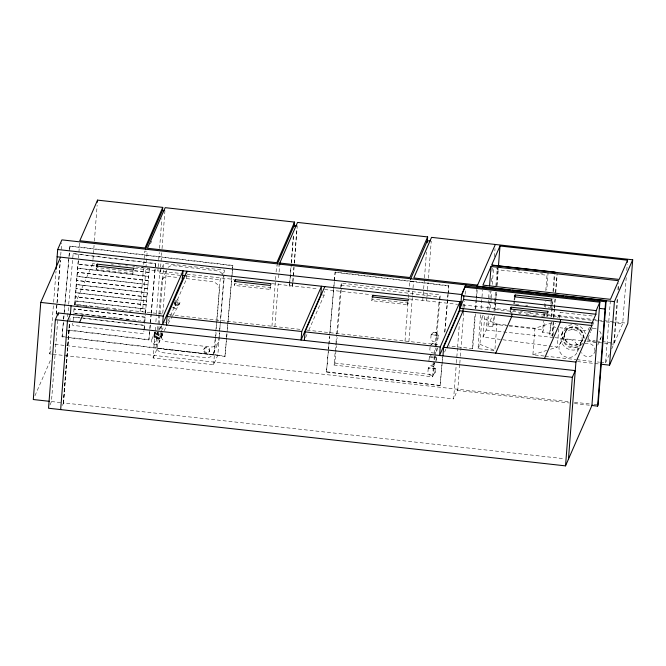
<?xml version="1.0" encoding="UTF-8"?>
<svg xmlns="http://www.w3.org/2000/svg" width="666" height="666" viewBox="0 0 666 666"><rect width="100%" height="100%" fill="white"/><g stroke="black" fill="none" stroke-linecap="round" stroke-linejoin="round"><path stroke-width="0.5" stroke-dasharray="3.33 2.5" d="M51.374 354.071L49.667 353.879L53.555 303.255M53.638 302.222L56.019 271.237M56.177 313.969L56.968 303.638M57.043 302.605L60.298 260.248M56.177 314.269L56.976 303.937M57.051 302.905L60.306 260.539M60.706 255.369L61.655 242.973M50.008 404.895L51.465 401.548L57.875 318.123M63.178 403.796L69.431 322.436M63.42 403.255L69.672 321.886M70.063 318.448L63.595 402.905L62.504 405.411M162.063 313.977L74.917 304.262L79.645 242.782M74.917 304.262L92.657 263.653L92.899 260.581M92.974 259.557L94.081 245.213M94.389 241.117L97.144 205.253M96.087 269.447L96.903 267.59L133.675 271.686L132.859 273.551L96.087 269.447L96.287 266.866M132.859 273.551L132.992 271.828M140.11 311.53L143.415 268.506M143.731 264.402L144.755 251.09L147.194 251.357L142.557 311.805M157.85 270.92L158.092 267.849M158.167 266.825L158.641 260.681M158.716 259.657L159.266 252.481M159.582 248.385L161.863 218.673M219.189 337.487L217.832 355.103L213.62 364.743L153.113 357.992L155.578 325.882M155.894 321.736L156.452 314.485M156.535 313.453L159.64 273.052L161.164 269.547M160.298 271.195L160.531 268.123M160.606 267.099L161.713 252.755M162.029 248.659L164.935 210.756M153.113 357.992L157.318 348.36L159.865 315.209M159.948 314.169L163.844 263.411L224.359 270.155L220.463 320.912M186.547 275.025L186.18 279.762L170.521 315.601M213.62 364.743L216.092 332.625M216.408 328.48L216.808 323.301M216.883 322.269L220.146 279.795L221.678 276.29M219.264 336.455L219.738 330.236M219.822 329.204L220.379 321.953M234.224 285.423L234.981 283.674L270.804 287.67L270.046 289.41L234.224 285.423L234.374 283.425M270.046 289.41L270.271 286.413M271.944 326.223L275.799 276.024M276.115 271.928L276.59 265.784L279.545 266.109L278.521 279.429M274.908 326.556L278.213 283.525M292.882 282.875L292.416 286.472L289.46 286.139L289.61 284.091M289.693 283.067L290.95 266.675M291.267 262.579L293.315 235.947M291.342 264.102L289.46 286.139M291.417 263.078L293.54 235.414M292.416 286.472L292.732 282.376M292.807 281.352L293.914 267.008M294.23 262.912L296.903 228.08M292.957 281.851L294.064 267.507M294.38 263.411L297.211 226.532M308.899 330.036L324.142 295.138L324.434 291.35M371.811 300.699L372.519 299.067L408.341 303.063L407.634 304.687L371.811 300.699L372.028 297.835M407.634 304.687L407.85 301.831M405.011 341.059L408.017 301.931M408.333 297.819L409.598 281.343L413.503 281.776L413.028 287.953M408.916 341.491L412.396 296.195M412.479 295.163L412.953 288.986M422.752 300.449L424.417 278.829M424.492 277.797L426.473 252.064M426.656 300.89L426.898 297.802M426.973 296.77L427.447 290.592M427.53 289.56L428.08 282.351M428.396 278.238L431.243 241.167M53.08 354.254L453.613 398.909L456.31 363.786M456.393 362.745L457.5 348.285M457.584 347.252L459.407 323.493M462.97 307.567L463.278 303.546M459.731 364.469L457.825 389.269L453.613 398.909M459.815 363.436L460.289 357.234M460.364 356.202L463.777 311.763M464.102 307.634L464.577 301.432M465.134 294.197L465.451 290.068M472.261 348.826L474.941 313.986M475.333 308.858L476.989 287.346M475.399 313.769L472.727 348.609L449.05 345.97M475.799 308.641L476.423 300.449M476.506 299.425L477.214 290.201M483.141 315.093L481.959 317.799L496.894 324.026L494.855 350.532L478.022 348.651L480.619 314.835M481.093 308.691L482.509 290.251M478.022 348.651L479.928 344.297L481.959 317.799M558.716 328.746L557.309 347.086L483.075 337.096L484.798 314.668M483.075 337.096L486.163 330.011L487.271 315.667M487.745 309.515L489.16 291.075M494.48 316.134L493.856 324.3L492.74 326.856L487.787 326.298L488.586 315.934M488.986 310.747L490.492 291.05M491.217 281.718L491.608 276.54M492.007 271.353L492.407 266.167M490.467 308L491.175 298.776M491.25 297.752L491.724 291.608M492.274 284.432L493.539 268.04M494.405 256.768L495.029 248.568M492.74 326.856L493.606 315.626M493.997 310.514L494.622 302.347M494.696 301.332L495.404 292.141M495.879 286.014L497.286 267.682M494.871 311.022L495.504 302.855M495.579 301.84L495.82 298.776M495.895 297.752L496.287 292.649M496.836 285.498L498.251 267.124M496.461 292.099L495.121 309.524L593.881 320.529M496.928 285.955L498.268 268.531M510.123 311.738L510.331 309.016M510.839 310.847L510.697 312.662L513.761 313.003M513.819 303.846L514.052 300.824M514.127 299.817L514.36 296.795M514.452 304.062L514.685 301.04M514.76 300.033L514.918 298.018M544.155 356.027L532.892 354.77L534.931 328.271L553.488 322.436M551.232 321.869L550.357 333.275L542.59 332.409L543.448 321.179M543.847 316.075L543.997 314.036M544.547 306.884L544.938 301.781M545.804 290.551L546.977 275.233L548.101 272.677L546.761 290.035M542.59 332.409L543.706 329.853L544.33 321.686M544.721 316.583L544.963 313.52M545.429 307.392L545.904 301.265M546.819 316.741L546.961 314.926M547.469 316.758L547.61 314.943M550.591 307.95L550.824 304.92M550.899 303.912L551.057 301.898M551.223 308.167L551.839 300.1M553.529 321.745L552.489 335.223L549.65 334.898L550.607 322.461M551.007 317.274L552.197 301.723M552.996 291.358L554.345 273.734M551.631 316.691L552.514 305.286M552.589 304.245L553.071 298.027M553.546 291.808L554.978 273.143M553.038 336.13L552.139 336.03L553.171 322.552M553.571 317.374L554.204 309.074M554.287 308.042L555.003 298.709M555.486 292.491L556.834 274.867M553.846 317.59L554.487 309.299M554.562 308.266L555.278 298.934M555.76 292.715L557.192 274.051M553.121 335.123L553.737 327.056L555.344 323.393M559.681 318.448L560.148 312.396L593.198 316.075M593.606 324.259L593.764 322.244M600.466 362.304L605.585 362.87L610.389 300.366M611.696 348.892L613.727 344.23L617.191 299.142M617.898 289.926L618.215 285.822M602.214 341.616L614.285 342.957L617.823 296.853M618.373 289.677L618.847 283.533M614.285 342.957L622.677 323.743L626.223 277.63M626.773 270.454L627.247 264.31M226.598 338.594L224.958 356.393L62.071 336.863L63.486 320.379M63.578 319.347L68.889 257.534M68.981 256.51L69.514 250.324M69.605 249.292L69.997 245.912L232.892 265.443L227.306 330.353M62.071 336.863L63.611 320.088M63.703 319.056L64.236 312.878M64.319 311.846L64.943 304.637M65.035 303.604L69.023 257.243M69.106 256.219L69.997 245.912M67.632 316.683L68.731 305.078M68.69 304.337L73.16 253.621L155.553 263.503L151.307 312.895M72.802 323.268L72.627 325.308L143.656 333.824L143.923 330.761M73.11 320.937L73.593 314.086M101.473 316.4L73.685 313.07L74.209 306.951M74.384 304.911L78.288 260.764M144.014 329.745L144.539 323.626M144.713 321.586L145.238 315.468M145.413 313.428L149.4 268.256L147.344 268.015M144.139 329.454L144.489 325.374L80.661 317.724M145.188 317.216L74.034 308.991L145.188 317.216L144.838 321.295L139.694 320.679M145.538 313.137L145.896 309.057L74.734 300.832L145.896 309.057M146.245 304.978L75.083 296.745L146.245 304.978L146.595 300.899L75.441 292.665L146.595 300.899M146.945 296.82L75.791 288.586L146.82 297.103L147.294 292.74L76.14 284.507L147.294 292.74M147.644 288.653L76.49 280.428L147.644 288.653L148.002 284.573L76.84 276.348L148.002 284.573M148.351 280.494L77.189 272.269L148.227 280.786L148.701 276.415L77.547 268.19L148.701 276.415M134.515 270.904L148.926 272.627L149.4 268.256M66.483 330.061L148.876 339.943L149.758 329.653M149.85 328.621L151.09 314.219M151.174 313.187L155.553 263.503M148.876 339.943L149.883 329.362M149.975 328.33L151.215 313.927M158.833 314.768L156.269 344.563A6.777 6.402 23.6 0 0 163.22 352.722L205.844 357.833A8.025 7.576 23.6 0 0 214.044 351.49L215.101 339.161M158.924 313.744L161.572 282.917A6.777 6.402 23.6 0 1 169.772 276.573L177.889 277.547M161.696 325.541L160.989 333.766A6.777 6.402 23.6 0 0 167.94 341.924L210.556 347.036A8.025 7.576 23.6 0 0 218.764 340.692L219.464 332.467M162.754 313.211L166.292 272.119A6.777 6.402 23.6 0 1 166.492 270.146M215.193 338.137L215.717 331.968M215.809 330.944L219.347 289.843A8.025 7.576 23.6 0 0 212.396 281.685L186.014 278.521M219.555 331.443L220.171 324.25M220.263 323.226L224.067 279.046A8.025 7.576 23.6 0 0 223.634 276.24M224.958 356.393L226.557 337.853M226.648 336.821L232.492 268.831M232.584 267.799L232.892 265.443M226.681 337.562L227.214 331.377M442.715 356.635L440.118 385.689L326.473 372.069L328.238 351.506M328.33 350.474L329.57 336.08M329.653 335.056L334.257 281.593M334.349 280.569L335.173 272.069L448.817 285.697L448.11 293.922M326.473 372.069L328.887 345.063M328.979 344.039L329.595 336.838M329.953 332.725L335.173 272.069M434.981 356.435L433.4 374.875L432.534 376.839L334.041 365.026L335.897 343.514M335.98 342.49L336.596 335.323M336.688 334.299L340.917 285.123L341.775 283.158L440.268 294.971L435.772 347.211M334.041 365.026L334.898 363.062L336.397 345.646M336.488 344.622L337.104 337.454M337.454 333.358L341.775 283.158M428.238 368.34L427.913 372.136L429.728 375.058L432.634 375.408L435.173 372.386L435.497 368.589L428.496 367.749L428.238 368.34L430.602 365.709L433.508 366.059L435.323 368.981L428.321 368.14M428.871 360.98L429.453 356.601L436.455 357.442L436.213 360.281M430.078 346.986L429.828 349.833L431.651 352.764L434.548 353.105L436.829 350.674L437.254 348.185M431.118 334.89L430.785 338.686L432.609 341.608L435.506 341.958L437.787 339.527L438.37 335.14L431.377 334.299L431.118 334.89L433.4 332.459L436.297 332.8L438.111 335.731L437.787 339.527M432.534 376.839L435.006 348.16M435.089 347.136L439.06 301.032M439.144 300.008L440.268 294.971M435.073 355.411L435.689 348.243M434.915 372.968L435.239 369.18L433.416 366.25L430.519 365.9M435.872 361.821L436.197 358.033L435.289 356.568M436.829 350.674L437.071 347.827M440.118 385.689L441.974 364.102M442.066 363.078L442.599 356.909M444.722 332.234L447.993 294.189M448.076 293.165L448.817 285.697M444.838 331.959L448.018 294.955M174.634 302.83C173.568 304.72 176.507 306.726 177.914 305.103M156.235 331.951A3.58 3.38 23.6 0 0 154.953 333.166C153.188 337.004 158.65 340.01 161.155 336.746A3.58 3.38 23.6 0 0 161.105 333.333M155.195 331.61C151.115 336.188 160.573 341.558 162.096 335.606M73.16 253.621L155.428 263.794M49.667 353.879L51.582 349.492M34.948 395.754L50.608 359.915M73.685 313.07L131.46 319.688M62.454 405.452L63.57 402.897L564.327 458.724M150.499 243.806L151.74 240.975M161.547 268.664L163.844 263.411M162.104 280.02L166.425 270.113M144.489 325.374L80.536 318.015M152.023 338.894L154.545 333.117L161.38 337.104L158.908 342.873A3.979 3.755 23.6 0 1 152.081 342.69A3.979 3.755 23.6 0 1 155.411 337.096A3.979 3.755 23.6 0 1 158.908 342.873M168.057 321.253L170.113 316.541M222.061 275.416L224.359 270.155M203.746 349.55L204.096 348.734M209.107 351.615L209.465 350.799M213.561 353.296L218.273 342.499M305.602 337.579L307.251 333.808M444.613 352.081L445.845 349.259M497.877 267.973L497.136 269.68L546.977 275.233M487.787 326.298L492.673 315.11M549.65 334.898L550.357 333.275M557.742 317.89L560.148 312.396M552.139 336.03L552.489 335.223M561.538 334.657L562.828 331.693M559.482 344.988L564.943 332.484M577.43 351.723L582.892 339.219M589.418 327.189L587.82 330.86L559.94 327.747M587.92 338.103L590.725 331.685M591.125 330.769L593.131 326.182M595.354 350.607L594.555 352.439A7.093 6.693 23.6 0 1 581.576 352.63M597.752 345.113L600.957 337.787M605.585 362.87L609.248 354.487M160.498 336.963L160.398 335.14L159.157 333.616L156.618 333.866L160.498 336.963L163.578 331.576M156.618 333.866L158.683 330.253M159.199 329.354L161.272 325.741M159.607 329.454L162.029 325.216M161.422 330.752L163.978 326.29M164.094 330.686L167.682 324.409M168.198 323.51L172.303 316.333M172.819 315.434L179.728 303.363M153.538 344.114L157.392 337.662M177.839 305.161C180.028 303.072 176.165 300.624 175.1 302.289M430.244 345.845L432.525 343.406L435.422 343.756L436.33 345.221M431.293 344.822L432.434 343.606L435.339 343.956L436.247 345.413M429.195 357.192L431.476 354.753M434.732 363.037L433.591 364.26L430.694 363.911M532.892 354.77L546.561 350.466M550.474 349.242L557.309 347.086M165.601 322.519L165.301 322.519A0.841 0.633 27.5 0 1 164.768 322.302M496.295 268.115L498.243 268.331M517.773 270.513L519.83 270.737M540.392 273.035L542.449 273.26M515.476 304.179L520.579 304.753M525.69 305.319L527.73 305.544M548.16 307.825L550.199 308.05M92.657 263.653L94.697 263.886M134.424 268.315L180.836 273.485M186.996 274.167L234.232 279.437M272.228 283.674L318.456 288.828M324.658 289.519L371.12 294.697M409.332 298.959L457.534 304.329M462.679 304.903L509.057 310.073M513.186 310.531L515.251 310.764M520.412 311.338L522.477 311.571M527.647 312.146L530.744 312.487M535.905 313.062L537.97 313.295M543.131 313.869L545.204 314.102M546.237 314.219L591.674 319.28M592.707 319.397L603.03 320.546M604.062 320.662L625.757 323.077M594.904 320.646L605.194 321.786M606.218 321.903L622.677 323.743M159.64 273.052L180.145 275.333M186.305 276.024L220.146 279.795M518.864 313.569L520.912 313.803M526.015 314.369L529.079 314.71M533.166 315.168L536.23 315.509M541.341 316.075L543.381 316.308M322.494 294.955L324.142 295.138M553.737 327.056L555.802 327.289M496.894 324.026L508.2 325.291M509.224 325.399L534.931 328.271M493.856 324.3L508.1 325.882M509.115 325.999L543.706 329.853M587.121 339.935L595.171 340.834M596.178 340.942L601.207 341.5M486.163 330.011L554.062 337.579M555.094 337.695L585.955 341.134M586.979 341.25L603.438 343.082M604.47 343.198L613.727 344.23M545.179 356.135L575.89 359.565M576.914 359.673L593.298 361.505M597.394 361.954L599.442 362.187M169.256 314.777L301.748 329.545M306.918 330.12L439.793 344.938M577.522 361.588L599.209 364.002M157.318 348.36L217.832 355.103M54.912 344.355L569.247 401.69M574.408 402.264L592.973 404.329M594.005 404.445L597.102 404.795M457.292 390.476L569.313 402.963M574.45 403.538L589.86 405.253M51.465 401.548L61.555 402.672M335.056 272.344L448.701 285.972M69.863 246.204L232.759 265.734M340.917 285.123L439.41 296.936M141.167 267.274L143.223 267.516M111.189 263.986L113.245 264.227M118.39 264.843L120.454 265.093M125.599 265.709L127.656 265.959M132.809 266.575L134.865 266.825M135.897 266.941L149.276 268.548M94.489 265.792L77.897 264.111L95.396 266.209M134.64 270.612L149.051 272.336M74.509 304.62L88.928 306.343M89.952 306.468L96.129 307.209M97.161 307.334L103.338 308.075M104.362 308.2L109.515 308.816M113.628 309.307L116.716 309.682M121.861 310.298L123.926 310.539M129.071 311.164L131.127 311.405M76.44 305.153L79.529 305.528M83.65 306.019L86.738 306.393M132.484 319.813L138.661 320.554M102.506 316.525L107.651 317.141M112.804 317.757L114.86 318.007M118.981 318.498L122.069 318.872M126.182 319.364L129.271 319.73M429.287 356.993L436.28 357.833L435.373 356.368M79.637 317.599L73.335 317.149L79.512 317.89M68.665 330.02L149.001 339.652M334.898 363.062L433.4 374.875M62.196 336.571L225.091 356.102M326.59 371.795L440.234 385.423M479.928 344.297L494.855 350.532M173.11 307.051L176.407 309.157L172.461 307.118M154.953 335.689L158.824 337.928M599.633 331.102A7.093 6.693 23.6 0 1 598.909 340.592M595.629 341.983A7.093 6.693 23.6 0 1 587.978 337.978M592.998 328.604A7.093 6.693 23.6 0 1 596.628 329.012M584.856 343.739A7.093 6.693 23.6 0 1 594.921 350.724M583.008 343.348A11.838 11.172 23.6 0 1 563.836 341.217A11.838 11.172 23.6 0 1 571.711 324.683M574.775 324.642A11.838 11.172 23.6 0 1 585.647 336.172M580.286 347.66A11.838 11.172 23.6 0 1 562.054 343.29A11.838 11.172 23.6 0 1 570.421 327.647A11.838 11.172 23.6 0 1 584.323 340.118M222.186 273.726A8.025 7.576 23.6 0 0 217.116 270.879L174.492 265.776A6.777 6.402 23.6 0 0 167.299 268.348M161.38 333.3A3.979 3.755 23.6 0 1 160.298 338.27A3.979 3.755 23.6 0 1 155.003 337.454A3.979 3.755 23.6 0 1 155.161 332.342M160.464 332.759A3.58 3.38 23.6 0 1 160.306 337.779A3.58 3.38 23.6 0 1 155.111 336.979A3.58 3.38 23.6 0 1 156.177 332.101M154.604 332.967A3.988 3.763 23.6 0 1 155.22 332.192M161.455 333.15A3.988 3.763 23.6 0 1 161.505 336.954M162.446 332.734A3.988 3.763 23.6 0 1 158.699 337.412A3.988 3.763 23.6 0 1 154.812 332.517M175.1 301.565A4.545 3.447 27.4 0 0 174.917 302.197C174.475 304.354 177.298 305.819 178.904 304.412A4.545 3.447 27.4 0 0 179.912 302.722C180.353 300.574 177.531 299.109 175.924 300.516A4.545 3.447 27.4 0 0 175.449 300.99M174.783 302.705A1.99 1.973 48.7 0 1 178.122 302.564A1.99 1.973 48.7 0 1 176.856 305.652A1.99 1.973 48.7 0 1 174.592 303.18M158.15 331.993A6.127 5.786 23.6 0 0 157.892 332.575L157.875 334.332L159.674 333.608A6.127 5.786 23.6 0 0 160.065 333.1M433.483 332.259L431.202 334.698L438.203 335.531L436.38 332.609L433.483 332.259M565.359 339.477A9.59 9.049 23.6 0 0 581.776 341.3A9.59 9.049 23.6 0 0 574.608 326.773A9.59 9.049 23.6 0 0 565.359 339.477M559.898 351.981A9.59 9.049 23.6 0 0 576.315 353.804A9.59 9.049 23.6 0 0 569.147 339.277A9.59 9.049 23.6 0 0 559.898 351.981M565.134 340.001A9.59 9.049 23.6 0 0 581.543 341.825A9.59 9.049 23.6 0 0 574.383 327.297A9.59 9.049 23.6 0 0 565.134 340.001M564.069 342.441A9.59 9.049 23.6 0 0 580.477 344.264A9.59 9.049 23.6 0 0 573.318 329.737A9.59 9.049 23.6 0 0 564.069 342.441M204.204 350.832A2.872 2.714 23.6 0 0 209.124 351.423A2.872 2.714 23.6 0 0 207.018 347.053A2.872 2.714 23.6 0 0 204.204 350.832M203.854 351.648A2.872 2.714 23.6 0 0 208.774 352.239A2.872 2.714 23.6 0 0 206.66 347.86A2.872 2.714 23.6 0 0 203.854 351.648M175.583 303.671A0.957 0.949 48.7 0 0 177.014 304.495A0.957 0.949 48.7 0 0 177.006 302.847A0.957 0.949 48.7 0 0 175.583 303.671"/><path stroke-width="1" d="M60.539 257.151L40.759 302.422L33.3 399.525L49.45 401.323M56.177 269.164L57.684 249.509L61.896 239.868L606.152 300.541L598.135 404.903L597.602 406.118L591.916 405.486L565.534 465.875L48.543 408.241L55.353 319.663L58.275 312.978L575.266 370.604L572.344 377.297L565.534 465.875M58.117 315.035L58.275 312.978M60.673 409.598L67.457 321.012L70.405 314.327L71.062 305.794M97.386 202.181L97.544 200.125L162.737 207.392L162.496 210.481L145.579 249.201M96.97 266.733L97.169 264.144L133.941 268.24L133.125 270.096L96.354 266L97.169 264.144M163.245 316.075L162.587 324.6L182.367 279.337L183.025 270.804L163.245 316.075L40.759 302.422M166.408 325.025L167.058 316.5L186.838 271.228L186.688 273.127M235.131 281.676L235.289 279.687L271.112 283.674L270.354 285.423L234.524 281.427L235.289 279.687M279.628 265.085L279.787 263.028L297.527 222.419L427.639 236.921L427.181 242.799M277.406 263.919L294.097 225.699L294.339 222.61M294.247 226.19L294.563 222.094L165.176 207.667L147.436 248.276L276.823 262.695L294.563 222.094M301.723 331.51L301.065 340.043L320.846 294.772L321.503 286.238L301.723 331.51L167.058 316.5M304.37 340.409L305.02 331.876L324.8 286.605M372.669 297.161L372.81 295.254L408.633 299.25L407.925 300.874L372.103 296.886L372.81 295.254M440.234 346.953L439.577 355.478L459.357 310.214L460.015 301.681L440.234 346.953L305.02 331.876M442.965 355.86L443.614 347.327L459.582 310.789L459.773 308.25L463.594 299.517L463.869 295.887M460.681 306.968L461.63 294.538L465.842 284.898M463.161 308.624L462.962 311.164L447.003 347.702M465.234 287.204L599.85 302.206L596.17 310.631L461.546 295.629L465.318 286.114L605.619 301.756L606.152 300.541M489.552 285.947L491.05 266.483L618.606 280.702L610.464 299.342L482.908 285.123L491.05 266.483M498.426 266.483L500 245.995L627.563 260.215L627.405 262.262M510.972 309.032L511.113 307.217L547.885 311.313L547.743 313.128M511.871 314.052L511.671 316.6L495.712 353.13M514.993 297.011L515.151 294.988L551.923 299.092L551.132 300.89L514.36 296.795L515.151 294.988M560.581 319.489L560.389 322.028L544.422 358.566M568.456 459.182L575.923 362.071L591.883 325.541L592.074 322.993L595.895 314.26L596.17 310.631M591.916 405.486L599.85 302.206M597.602 406.118L605.619 301.756M601.273 364.235L609.54 365.159L614.418 301.631L632.7 259.782L431.543 237.362L413.802 277.963L477.605 285.081M632.7 259.782L627.822 323.31L609.54 365.159M97.544 200.125L79.803 240.734L144.997 248.002L162.737 207.392M79.587 322.369L82.509 315.676M427.639 236.921L409.898 277.531L279.787 263.028M410.423 279.454L427.339 240.734L430.269 241.059M495.346 244.472L477.064 286.322L480.161 286.663M500 245.995L491.6 265.21L619.164 279.437L627.563 260.215M511.113 307.217L510.331 309.016L547.102 313.112L547.885 311.313M162.496 210.481L164.127 210.664M294.097 225.699L297.061 226.032M492.49 265.135L555.061 272.111M482.226 286.896L510.114 290.001M512.179 290.234L533.866 292.649M535.93 292.882L540.059 293.34M542.124 293.573L563.811 295.987M565.875 296.22L614.418 301.631M599.375 308.375L605.061 309.016M57.684 249.509L461.63 294.538M463.594 299.517L595.895 314.26M57.126 256.768L461.072 301.798M182.201 275.566L185.273 275.907M459.773 308.25L592.074 322.993M459.582 310.789L591.883 325.541M443.614 347.327L575.923 362.071M55.353 319.663L572.344 377.297M181.951 278.03L183.983 278.28"/></g></svg>
